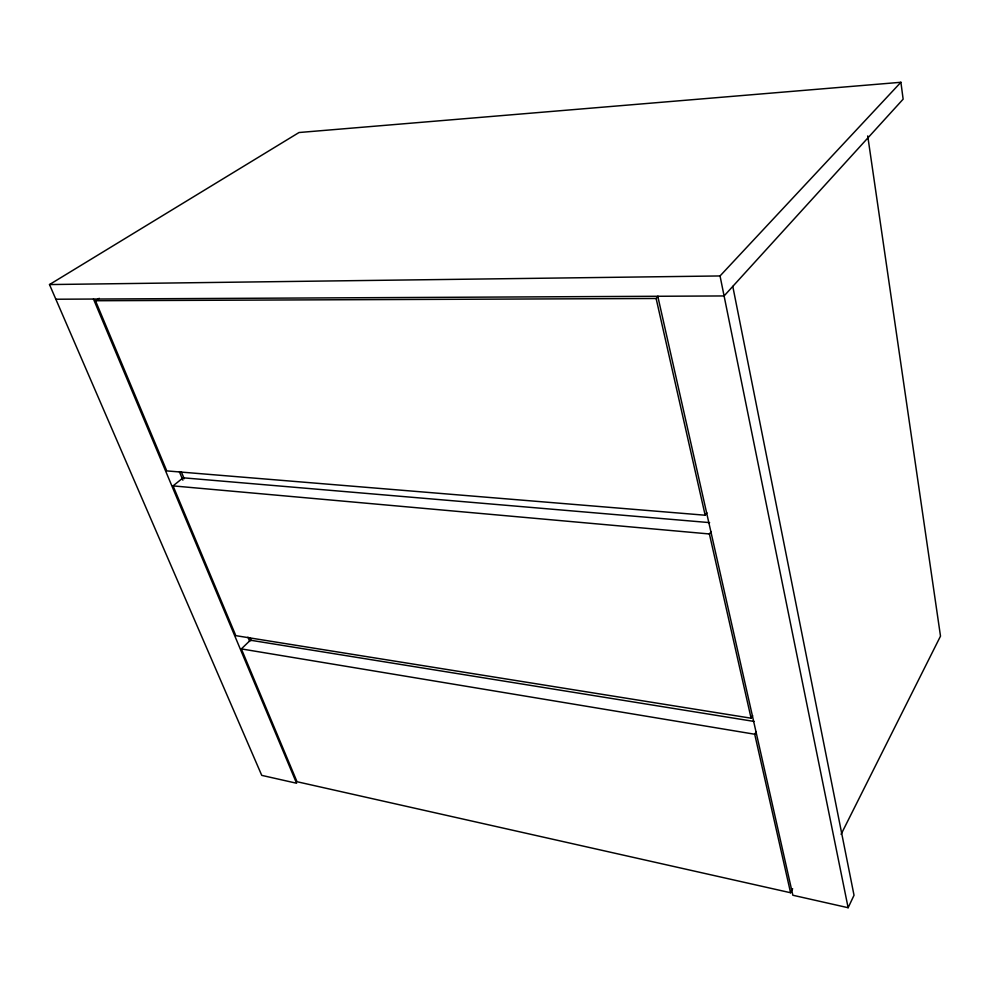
<?xml version="1.0" encoding="UTF-8"?>
<svg xmlns="http://www.w3.org/2000/svg" width="990" height="990" viewBox="0 0 990 990"><rect width="100%" height="100%" fill="white"/><g stroke="black" fill="none" stroke-linecap="round" stroke-linejoin="round"><path stroke-width="1.49" d="M657.781 296.27L792.854 895.245L848.133 907.719L854.024 895.269L732.786 286.382M841.092 834.323L940.5 636.137L867.723 135.927M754.034 721.425L250.371 640.208L241.362 648.908L297.025 781.729L790.577 892.745L792.656 888.723M790.577 892.745L754.714 734.234L756.261 731.66M709.62 522.621L183.113 477.799L173.052 485.892L235.818 635.654L751.088 718.196L752.648 715.634M751.088 718.196L709.409 533.969L711.166 531.593M99.248 298.324L95.473 300.737L166.778 470.906L705.165 515.221L706.947 512.87M93.481 299.042L296.579 783.238L261.744 775.368L49.5 284.563L720.039 275.95L900.9 82.281L903.14 99.161L724.086 295.948L55.848 299.228M95.473 300.737L656.123 298.485L658.152 296.418M49.5 284.563L299.017 132.524L900.9 82.281M173.052 485.892L709.409 533.969M241.362 648.908L754.714 734.234M181.294 471.723L184.19 478.714M249.987 637.696L251.151 640.53M179.351 471.624L182.903 480.187M247.97 637.152L249.74 641.433M656.123 298.485L705.165 515.221M720.039 275.95L848.133 907.719"/></g></svg>
